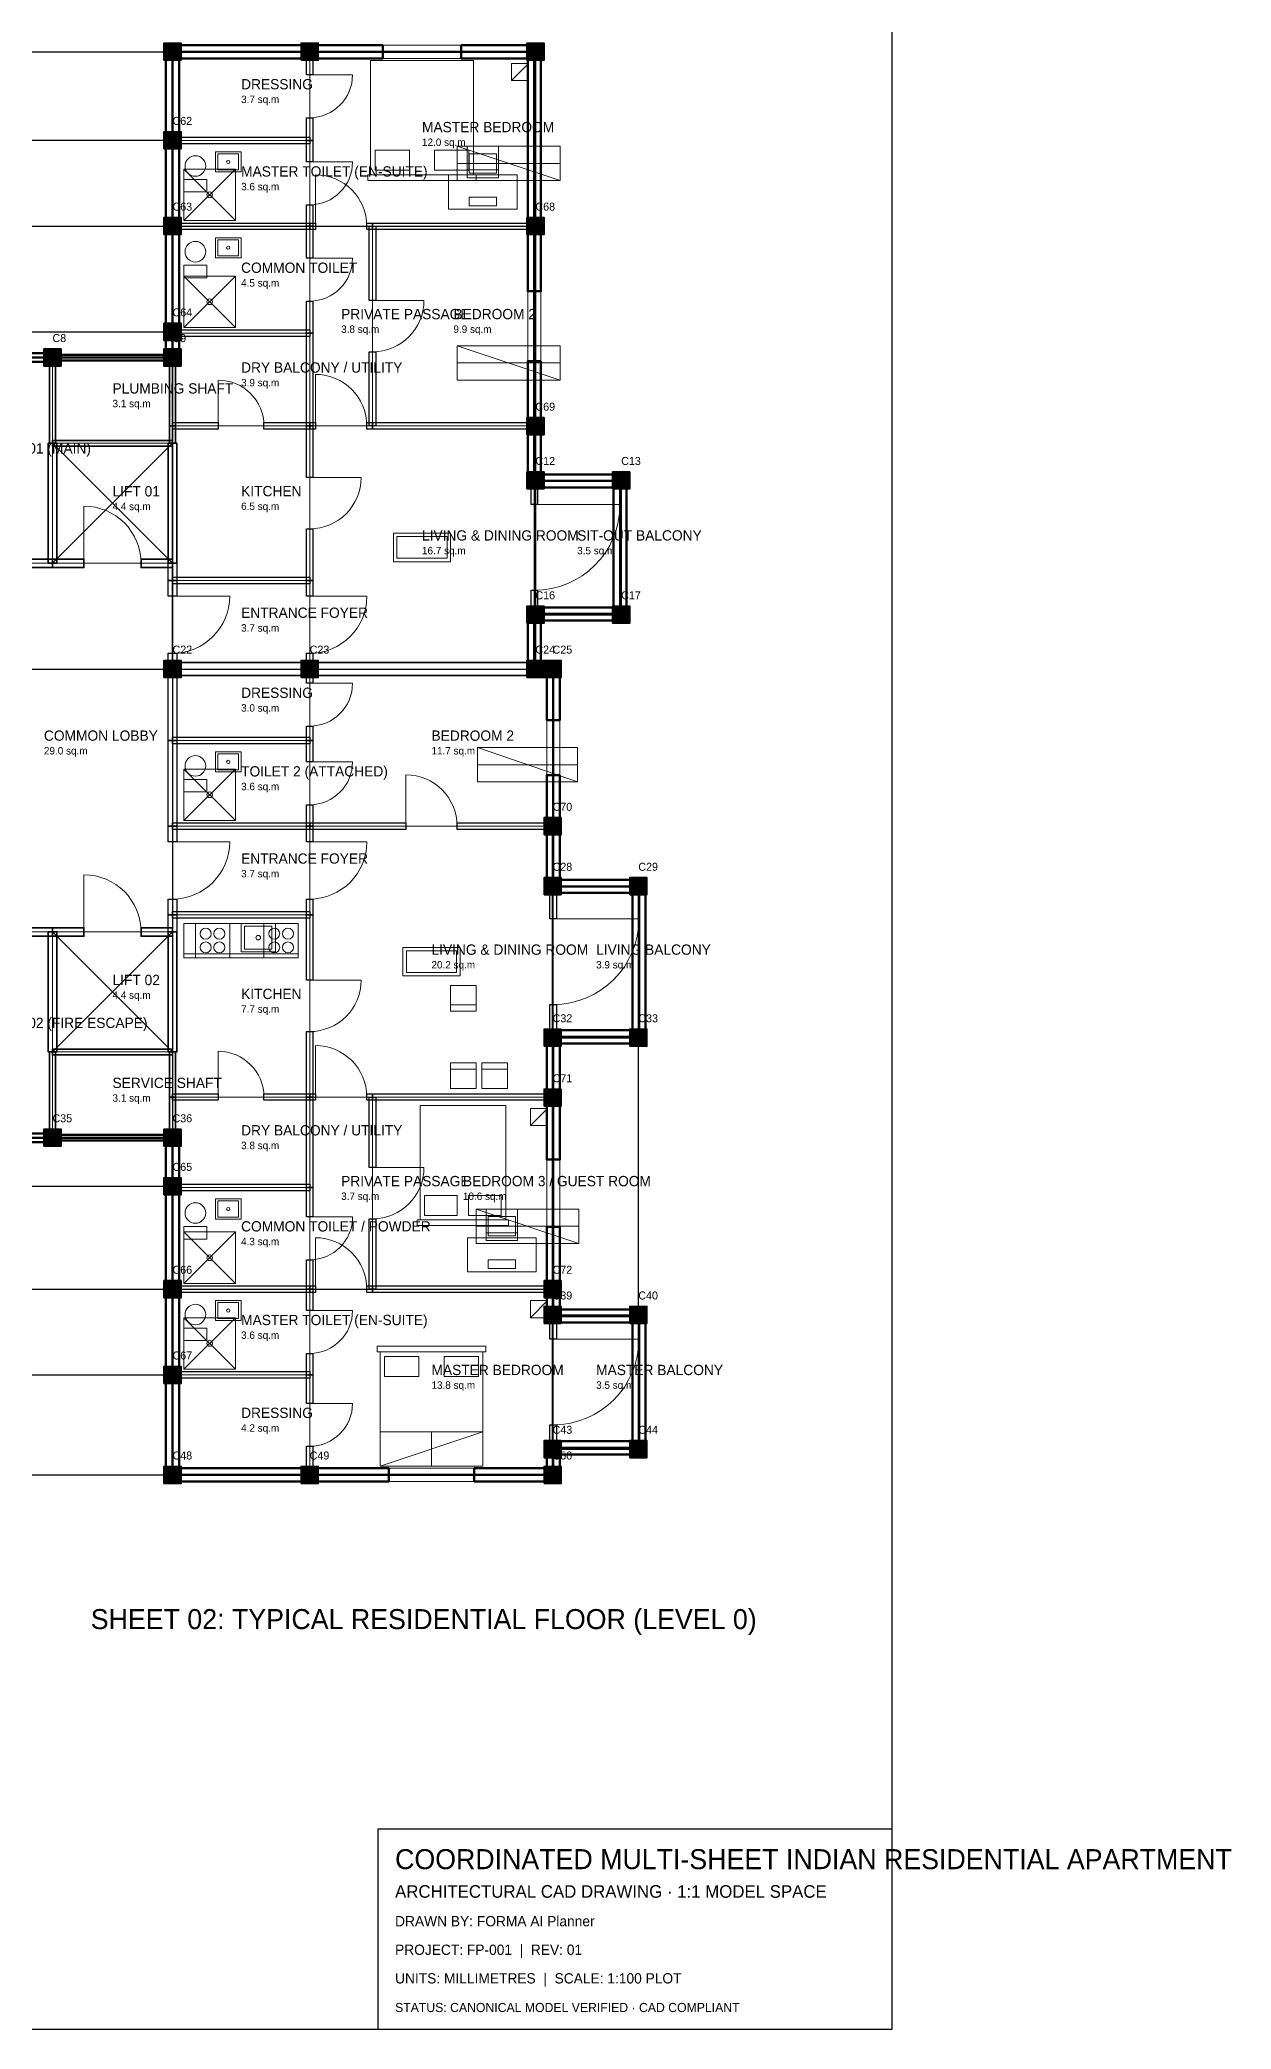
# Model space of a CAD drawing. Header units: millimetres. Extents: x -3000 to 93186, y -9700 to 53000.
# Drawn here: x 72340 to 93186, y -9700 to 25106 of the extents above; entities that cross this region are included whole.
import ezdxf

# ---------------------------------------------------------------- set-up
doc = ezdxf.new("R2010")
doc.units = ezdxf.units.MM
for name, color, linetype, lineweight in [('A-ANNO', 7, 'Continuous', 25), ('A-BALC', 2, 'Continuous', 25), ('A-DOOR', 4, 'Continuous', 18), ('A-FURN', 8, 'Continuous', 13), ('A-GLAZ', 140, 'Continuous', 13), ('A-HATCH', 8, 'Continuous', 9), ('A-LIFT', 30, 'Continuous', 35), ('A-ROOM-AREA', 9, 'Continuous', 15), ('A-ROOM-NAME', 7, 'Continuous', 20), ('A-TEXT', 7, 'Continuous', 18), ('A-WALL-EXT', 3, 'Continuous', 50), ('A-WALL-INT', 8, 'Continuous', 25), ('A-WALL-PARTY', 1, 'Continuous', 35), ('A-WINDOW', 5, 'Continuous', 18), ('S-BEAM', 6, 'Continuous', 25), ('S-COLUMN', 1, 'Continuous', 35)]:
    doc.layers.add(name, color=color, linetype=linetype, lineweight=lineweight)

msp = doc.modelspace()

# ---------------------------------------------------------------- hatches: boundary and pattern name
at = {"layer": 'A-HATCH'}
for points in [[(74512, 24747), (74812, 24747), (74812, 25047), (74512, 25047)], [(76912, 24747), (77212, 24747), (77212, 25047), (76912, 25047)], [(80862, 24747), (81162, 24747), (81162, 25047), (80862, 25047)], [(74512, 23197), (74812, 23197), (74812, 23497), (74512, 23497)], [(74512, 21697), (74812, 21697), (74812, 21997), (74512, 21997)], [(80862, 21697), (81162, 21697), (81162, 21997), (80862, 21997)], [(74512, 19847), (74812, 19847), (74812, 20147), (74512, 20147)], [(72412, 19397), (72712, 19397), (72712, 19697), (72412, 19697)], [(74512, 19397), (74812, 19397), (74812, 19697), (74512, 19697)], [(80862, 18197), (81162, 18197), (81162, 18497), (80862, 18497)], [(80862, 17247), (81162, 17247), (81162, 17547), (80862, 17547)], [(82362, 17247), (82662, 17247), (82662, 17547), (82362, 17547)], [(80862, 14897), (81162, 14897), (81162, 15197), (80862, 15197)], [(82362, 14897), (82662, 14897), (82662, 15197), (82362, 15197)], [(74512, 13947), (74812, 13947), (74812, 14247), (74512, 14247)], [(76912, 13947), (77212, 13947), (77212, 14247), (76912, 14247)], [(80862, 13947), (81162, 13947), (81162, 14247), (80862, 14247)], [(81162, 13947), (81462, 13947), (81462, 14247), (81162, 14247)], [(81162, 11197), (81462, 11197), (81462, 11497), (81162, 11497)], [(81162, 10147), (81462, 10147), (81462, 10447), (81162, 10447)], [(82662, 10147), (82962, 10147), (82962, 10447), (82662, 10447)], [(81162, 7497), (81462, 7497), (81462, 7797), (81162, 7797)], [(82662, 7497), (82962, 7497), (82962, 7797), (82662, 7797)], [(81162, 6447), (81462, 6447), (81462, 6747), (81162, 6747)], [(72412, 5747), (72712, 5747), (72712, 6047), (72412, 6047)], [(74512, 5747), (74812, 5747), (74812, 6047), (74512, 6047)], [(74512, 4897), (74812, 4897), (74812, 5197), (74512, 5197)], [(74512, 3097), (74812, 3097), (74812, 3397), (74512, 3397)], [(81162, 3097), (81462, 3097), (81462, 3397), (81162, 3397)], [(81162, 2647), (81462, 2647), (81462, 2947), (81162, 2947)], [(82662, 2647), (82962, 2647), (82962, 2947), (82662, 2947)], [(74512, 1597), (74812, 1597), (74812, 1897), (74512, 1897)], [(81162, 297), (81462, 297), (81462, 597), (81162, 597)], [(82662, 297), (82962, 297), (82962, 597), (82662, 597)], [(74512, -153), (74812, -153), (74812, 147), (74512, 147)], [(76912, -153), (77212, -153), (77212, 147), (76912, 147)], [(81162, -153), (81462, -153), (81462, 147), (81162, 147)]]:
    msp.add_hatch(color=256, dxfattribs=at).paths.add_polyline_path(points, flags=0)

# ---------------------------------------------------------------- linework, layer by layer
at = {"layer": 'A-ANNO'}
for points in [[(-3000, -9700), (87256, -9700), (87256, 53000), (-3000, 53000)], [(78256, -9700), (87256, -9700), (87256, -6200), (78256, -6200)]]:
    msp.add_lwpolyline(points, close=True, dxfattribs=at)
at = {"layer": 'A-BALC'}
for points in [[(81049.5, 17388), (81049.5, 16974), (80934.5, 16974), (80934.5, 17388)], [(81049.5, 15474), (81049.5, 15061), (80934.5, 15061), (80934.5, 15474)], [(81381.5, 10295), (81381.5, 9728), (81266.5, 9728), (81266.5, 10295)], [(81381.5, 8228), (81381.5, 7662), (81266.5, 7662), (81266.5, 8228)], [(81381.5, 2777), (81381.5, 2374), (81266.5, 2374), (81266.5, 2777)], [(81381.5, 874), (81381.5, 471), (81266.5, 471), (81266.5, 874)]]:
    msp.add_lwpolyline(points, close=True, dxfattribs=at)
at = {"layer": 'A-DOOR'}
for p, q in [((77062, 24493), (77812, 24493)), ((77062, 22968), (77812, 22968)), ((77162, 21843), (77162, 22743)), ((77062, 21283), (77812, 21283)), ((78162, 20547), (79062, 20547)), ((75462, 18352), (75462, 19152)), ((77162, 18352), (77162, 19252)), ((77062, 17448.5), (77961, 17448.5)), ((73112, 15947), (73112, 16947)), ((80992, 16974), (82492, 16974)), ((74662, 15372), (75662, 15372)), ((77062, 15372), (78062, 15372)), ((77062, 13847), (77812, 13847)), ((77062, 12472), (77812, 12472)), ((78743, 11347), (78743, 12247)), ((74662, 11072), (75662, 11072)), ((77062, 11072), (78062, 11072)), ((73112, 9497), (73112, 10497)), ((81324, 9728), (82824, 9728)), ((77062, 8653), (77962, 8653)), ((75462, 6609), (75462, 7409)), ((77162, 6609), (77162, 7509)), ((78162, 5378), (79062, 5378)), ((77062, 4511.5), (77813, 4511.5)), ((77162, 3248), (77162, 4148)), ((77062, 2873), (77812, 2873)), ((81324, 2374), (82824, 2374)), ((77062, 1249), (77812, 1249))]:
    msp.add_line(p, q, dxfattribs=at)
for centre, radius, start, end in [((77062, 24493), 750, 270, 360), ((77062, 22968), 750, 270, 360), ((77162, 21843), 900, 0, 90), ((77062, 21283), 750, 270, 360), ((78162, 20547), 900, 270, 360), ((75462, 18352), 800, 0, 90), ((77162, 18352), 900, 0, 90), ((77062, 17448.5), 899, 270, 360), ((73112, 15947), 1000, 0, 90), ((80992, 16974), 1500, 270, 360), ((74662, 15372), 1000, 270, 360), ((77062, 15372), 1000, 270, 360), ((77062, 13847), 750, 270, 360), ((77062, 12472), 750, 270, 360), ((78743, 11347), 900, 0, 90), ((74662, 11072), 1000, 270, 360), ((77062, 11072), 1000, 270, 360), ((73112, 9497), 1000, 0, 90), ((81324, 9728), 1500, 270, 360), ((77062, 8653), 900, 270, 360), ((75462, 6609), 800, 0, 90), ((77162, 6609), 900, 0, 90), ((78162, 5378), 900, 270, 360), ((77062, 4511.5), 751, 270, 360), ((77162, 3248), 900, 0, 90), ((77062, 2873), 750, 270, 360), ((81324, 2374), 1500, 270, 360), ((77062, 1249), 750, 270, 360)]:
    msp.add_arc(centre, radius, start, end, dxfattribs=at)
at = {"layer": 'A-FURN'}
for p, q in [((80592, 24394), (80892, 24694)), ((81442, 22643), (79642, 23243)), ((74862, 21943), (75762, 22843)), ((74862, 22843), (75762, 21943)), ((81442, 22943), (79642, 22943)), ((79817, 22830.5), (80367, 22830.5)), ((74862, 20073), (75762, 20973)), ((74862, 20973), (75762, 20073)), ((81442, 19152), (79642, 19752)), ((81442, 19452), (79642, 19452)), ((81749, 12122), (79999, 12722)), ((74862, 11447), (75762, 12347)), ((74862, 12347), (75762, 11447)), ((81749, 12422), (79999, 12422)), ((74862, 9117), (76862, 9117)), ((79524, 8221.5), (79974, 8221.5)), ((79974, 7096.5), (79524, 7096.5)), ((80524, 7096.5), (80074, 7096.5)), ((80924, 6109), (81224, 6409)), ((81774, 4048), (79974, 4648)), ((74862, 3348), (75762, 4248)), ((74862, 4248), (75762, 3348)), ((81774, 4348), (79974, 4348)), ((80149, 4235.5), (80699, 4235.5)), ((80924, 2748), (81224, 3048)), ((74862, 1848), (75762, 2748)), ((74862, 2748), (75762, 1848)), ((78293, 150), (80093, 750)), ((79193, 150), (79193, 750))]:
    msp.add_line(p, q, dxfattribs=at)
for points in [[(78127, 22744), (79927, 22744), (79927, 24744), (78127, 24744)], [(80592, 24394), (80892, 24394), (80892, 24694), (80592, 24694)], [(75412, 22793), (75862, 22793), (75862, 23143), (75412, 23143)], [(75457, 22828), (75817, 22828), (75817, 23108), (75457, 23108)], [(78207, 22824), (78807, 22824), (78807, 23174), (78207, 23174)], [(79247, 22824), (79847, 22824), (79847, 23174), (79247, 23174)], [(81442, 22643), (81442, 23243), (79642, 23243), (79642, 22643)], [(79817, 22693), (80367, 22693), (80367, 23243), (79817, 23243)], [(79852, 22773), (80332, 22773), (80332, 23113), (79852, 23113)], [(74862, 21943), (75762, 21943), (75762, 22843), (74862, 22843)], [(74862, 22443), (75262, 22443), (75262, 22663), (74862, 22663)], [(78077, 22644), (79977, 22644), (79977, 22744), (78077, 22744)], [(79492, 22143), (80692, 22143), (80692, 22743), (79492, 22743)], [(79852, 22203), (80332, 22203), (80332, 22353), (79852, 22353)], [(75412, 21293), (75862, 21293), (75862, 21643), (75412, 21643)], [(75457, 21328), (75817, 21328), (75817, 21608), (75457, 21608)], [(74862, 20943), (75262, 20943), (75262, 21163), (74862, 21163)], [(74862, 20073), (75762, 20073), (75762, 20973), (74862, 20973)], [(81442, 19152), (81442, 19752), (79642, 19752), (79642, 19152)], [(78527, 15974), (79527, 15974), (79527, 16474), (78527, 16474)], [(78587, 16034), (79467, 16034), (79467, 16414), (78587, 16414)], [(75412, 12297), (75862, 12297), (75862, 12647), (75412, 12647)], [(75457, 12332), (75817, 12332), (75817, 12612), (75457, 12612)], [(81749, 12122), (81749, 12722), (79999, 12722), (79999, 12122)], [(74862, 11447), (75762, 11447), (75762, 12347), (74862, 12347)], [(74862, 11947), (75262, 11947), (75262, 12167), (74862, 12167)], [(74862, 9047), (76862, 9047), (76862, 9647), (74862, 9647)], [(75062, 9047), (75662, 9047), (75662, 9647), (75062, 9647)], [(75862, 9147), (76462, 9147), (76462, 9647), (75862, 9647)], [(75922, 9197), (76402, 9197), (76402, 9597), (75922, 9597)], [(76262, 9047), (76862, 9047), (76862, 9647), (76262, 9647)], [(78693, 8728), (79693, 8728), (79693, 9228), (78693, 9228)], [(78753, 8788), (79633, 8788), (79633, 9168), (78753, 9168)], [(79524, 8109), (79974, 8109), (79974, 8559), (79524, 8559)], [(79974, 7209), (79524, 7209), (79524, 6759), (79974, 6759)], [(80524, 7209), (80074, 7209), (80074, 6759), (80524, 6759)], [(78993, 4459), (80493, 4459), (80493, 6459), (78993, 6459)], [(80924, 6109), (81224, 6109), (81224, 6409), (80924, 6409)], [(79073, 4539), (79643, 4539), (79643, 4889), (79073, 4889)], [(79843, 4539), (80413, 4539), (80413, 4889), (79843, 4889)], [(75412, 4475), (75862, 4475), (75862, 4825), (75412, 4825)], [(75457, 4510), (75817, 4510), (75817, 4790), (75457, 4790)], [(81774, 4048), (81774, 4648), (79974, 4648), (79974, 4048)], [(80149, 4098), (80699, 4098), (80699, 4648), (80149, 4648)], [(74862, 4125), (75262, 4125), (75262, 4345), (74862, 4345)], [(74862, 3348), (75762, 3348), (75762, 4248), (74862, 4248)], [(78943, 4359), (80543, 4359), (80543, 4459), (78943, 4459)], [(80184, 4178), (80664, 4178), (80664, 4518), (80184, 4518)], [(79824, 3548), (81024, 3548), (81024, 4148), (79824, 4148)], [(80184, 3608), (80664, 3608), (80664, 3758), (80184, 3758)], [(75412, 2698), (75862, 2698), (75862, 3048), (75412, 3048)], [(75457, 2733), (75817, 2733), (75817, 3013), (75457, 3013)], [(80924, 2748), (81224, 2748), (81224, 3048), (80924, 3048)], [(74862, 1848), (75762, 1848), (75762, 2748), (74862, 2748)], [(74862, 2348), (75262, 2348), (75262, 2568), (74862, 2568)], [(80143, 2250), (78243, 2250), (78243, 2150), (80143, 2150)], [(80093, 2150), (78293, 2150), (78293, 150), (80093, 150)], [(78973, 2070), (78373, 2070), (78373, 1720), (78973, 1720)], [(80013, 2070), (79413, 2070), (79413, 1720), (80013, 1720)], [(78293, 150), (80093, 150), (80093, 750), (78293, 750)]]:
    msp.add_lwpolyline(points, close=True, dxfattribs=at)
for centre, radius in [((75062, 22898), 180), ((75637, 22968), 28), ((75312, 22393), 50), ((75062, 21398), 180), ((75637, 21468), 28), ((75312, 20523), 50), ((75062, 12402), 180), ((75637, 12472), 28), ((75312, 11897), 50), ((75242, 9467), 96), ((75482, 9467), 96), ((76162, 9397), 40), ((76442, 9467), 96), ((76682, 9467), 96), ((75242, 9227), 96), ((75482, 9227), 96), ((76442, 9227), 96), ((76682, 9227), 96), ((75062, 4580), 180), ((75637, 4650), 28), ((75312, 3798), 50), ((75062, 2803), 180), ((75637, 2873), 28), ((75312, 2298), 50)]:
    msp.add_circle(centre, radius, dxfattribs=at)
at = {"layer": 'A-GLAZ'}
for p, q in [((78339, 24894), (79715, 24894)), ((80992, 20708), (80992, 19486)), ((81324, 13203), (81324, 12241)), ((81324, 5516), (81324, 4340)), ((78447, 0), (79939, 0))]:
    msp.add_line(p, q, dxfattribs=at)
at = {"layer": 'A-LIFT'}
for p, q in [((72562, 15947), (74662, 18047)), ((72562, 18047), (74662, 15947)), ((72562, 7397), (74662, 9497)), ((72562, 9497), (74662, 7397))]:
    msp.add_line(p, q, dxfattribs=at)
for points in [[(72612, 19547), (72612, 18047), (72512, 18047), (72512, 19547)], [(74712, 19547), (74712, 18352), (74612, 18352), (74612, 19547)], [(74712, 18352), (74712, 18047), (74612, 18047), (74612, 18352)], [(72637, 18047), (72637, 15947), (72487, 15947), (72487, 18047)], [(72562, 18097), (74662, 18097), (74662, 17997), (72562, 17997)], [(74737, 18047), (74737, 15947), (74587, 15947), (74587, 18047)], [(71962, 16022), (72562, 16022), (72562, 15872), (71962, 15872)], [(72562, 16022), (73112, 16022), (73112, 15872), (72562, 15872)], [(74112, 16022), (74662, 16022), (74662, 15872), (74112, 15872)], [(71962, 9572), (72562, 9572), (72562, 9422), (71962, 9422)], [(72637, 9497), (72637, 7397), (72487, 7397), (72487, 9497)], [(72562, 9572), (73112, 9572), (73112, 9422), (72562, 9422)], [(74112, 9572), (74662, 9572), (74662, 9422), (74112, 9422)], [(74737, 9497), (74737, 7397), (74587, 7397), (74587, 9497)], [(72612, 7397), (72612, 5897), (72512, 5897), (72512, 7397)], [(72562, 7447), (74662, 7447), (74662, 7347), (72562, 7347)], [(74712, 7397), (74712, 6609), (74612, 6609), (74612, 7397)], [(74712, 6609), (74712, 5897), (74612, 5897), (74612, 6609)]]:
    msp.add_lwpolyline(points, close=True, dxfattribs=at)
at = {"layer": 'A-ROOM-NAME'}
for points in [[(74662, 24894), (77062, 24894), (77062, 23343), (74662, 23343)], [(77062, 24894), (80992, 24894), (80992, 21843), (77062, 21843)], [(74662, 23343), (77062, 23343), (77062, 21843), (74662, 21843)], [(74662, 21843), (77062, 21843), (77062, 19973), (74662, 19973)], [(77062, 21843), (78162, 21843), (78162, 18352), (77062, 18352)], [(78162, 21843), (80992, 21843), (80992, 18352), (78162, 18352)], [(74662, 19973), (77062, 19973), (77062, 18352), (74662, 18352)], [(70162, 19547), (72562, 19547), (72562, 15947), (70162, 15947)], [(72562, 19547), (74662, 19547), (74662, 18047), (72562, 18047)], [(74662, 18352), (77062, 18352), (77062, 15647), (74662, 15647)], [(77062, 18352), (80992, 18352), (80992, 14097), (77062, 14097)], [(72562, 18047), (74662, 18047), (74662, 15947), (72562, 15947)], [(80992, 17388), (82492, 17388), (82492, 15061), (80992, 15061)], [(70162, 15947), (74662, 15947), (74662, 9497), (70162, 9497)], [(74662, 15647), (77062, 15647), (77062, 14097), (74662, 14097)], [(74662, 14097), (77062, 14097), (77062, 12847), (74662, 12847)], [(77062, 14097), (81324, 14097), (81324, 11347), (77062, 11347)], [(74662, 12847), (77062, 12847), (77062, 11347), (74662, 11347)], [(74662, 11347), (77062, 11347), (77062, 9797), (74662, 9797)], [(77062, 11347), (81324, 11347), (81324, 6609), (77062, 6609)], [(81324, 10295), (82824, 10295), (82824, 7662), (81324, 7662)], [(74662, 9797), (77062, 9797), (77062, 6609), (74662, 6609)], [(70162, 9497), (72562, 9497), (72562, 5897), (70162, 5897)], [(72562, 9497), (74662, 9497), (74662, 7397), (72562, 7397)], [(72562, 7397), (74662, 7397), (74662, 5897), (72562, 5897)], [(74662, 6609), (77062, 6609), (77062, 5025), (74662, 5025)], [(77062, 6609), (78162, 6609), (78162, 3248), (77062, 3248)], [(78162, 6609), (81324, 6609), (81324, 3248), (78162, 3248)], [(74662, 5025), (77062, 5025), (77062, 3248), (74662, 3248)], [(74662, 3248), (77062, 3248), (77062, 1748), (74662, 1748)], [(77062, 3248), (81324, 3248), (81324, 0), (77062, 0)], [(81324, 2777), (82824, 2777), (82824, 471), (81324, 471)], [(74662, 1748), (77062, 1748), (77062, 0), (74662, 0)]]:
    msp.add_lwpolyline(points, close=True, dxfattribs=at)
at = {"layer": 'A-WALL-EXT'}
msp.add_lwpolyline([(70162, 19547), (72562, 19547), (74662, 19547), (74662, 19973), (74662, 21843), (74662, 23343), (74662, 24894), (77062, 24894), (80992, 24894), (80992, 21843), (80992, 18352), (80992, 17388), (82492, 17388), (82492, 15061), (80992, 15061), (80992, 14097), (81324, 14097), (81324, 11347), (81324, 10295), (82824, 10295), (82824, 7662), (81324, 7662), (81324, 6609), (81324, 3248), (81324, 2777), (82824, 2777), (82824, 471), (81324, 471), (81324, 0), (77062, 0), (74662, 0), (74662, 1748), (74662, 3248), (74662, 5025), (74662, 5897), (72562, 5897), (70162, 5897)], dxfattribs=at)
for points in [[(74777, 24894), (74777, 23343), (74547, 23343), (74547, 24894)], [(74662, 25009), (77062, 25009), (77062, 24779), (74662, 24779)], [(77062, 25009), (78339, 25009), (78339, 24779), (77062, 24779)], [(79715, 25009), (80992, 25009), (80992, 24779), (79715, 24779)], [(81107, 24894), (81107, 21843), (80877, 21843), (80877, 24894)], [(74777, 23343), (74777, 21843), (74547, 21843), (74547, 23343)], [(74777, 21843), (74777, 19973), (74547, 19973), (74547, 21843)], [(81107, 21843), (81107, 20708), (80877, 20708), (80877, 21843)], [(74777, 19973), (74777, 19547), (74547, 19547), (74547, 19973)], [(70162, 19622), (72562, 19622), (72562, 19472), (70162, 19472)], [(72562, 19597), (74662, 19597), (74662, 19497), (72562, 19497)], [(81107, 19486), (81107, 18352), (80877, 18352), (80877, 19486)], [(81107, 18352), (81107, 17388), (80877, 17388), (80877, 18352)], [(80992, 17503), (82492, 17503), (82492, 17273), (80992, 17273)], [(82607, 17388), (82607, 15061), (82377, 15061), (82377, 17388)], [(81107, 15061), (81107, 14097), (80877, 14097), (80877, 15061)], [(80992, 15176), (82492, 15176), (82492, 14946), (80992, 14946)], [(80992, 14212), (81324, 14212), (81324, 13982), (80992, 13982)], [(81439, 14097), (81439, 13203), (81209, 13203), (81209, 14097)], [(81439, 12241), (81439, 11347), (81209, 11347), (81209, 12241)], [(81439, 11347), (81439, 10295), (81209, 10295), (81209, 11347)], [(81324, 10410), (82824, 10410), (82824, 10180), (81324, 10180)], [(82939, 10295), (82939, 7662), (82709, 7662), (82709, 10295)], [(81439, 7662), (81439, 6609), (81209, 6609), (81209, 7662)], [(81324, 7777), (82824, 7777), (82824, 7547), (81324, 7547)], [(81439, 6609), (81439, 5516), (81209, 5516), (81209, 6609)], [(70162, 5972), (72562, 5972), (72562, 5822), (70162, 5822)], [(72562, 5947), (74662, 5947), (74662, 5847), (72562, 5847)], [(74777, 5897), (74777, 5025), (74547, 5025), (74547, 5897)], [(74777, 5025), (74777, 3248), (74547, 3248), (74547, 5025)], [(81439, 4340), (81439, 3248), (81209, 3248), (81209, 4340)], [(74777, 3248), (74777, 1748), (74547, 1748), (74547, 3248)], [(81439, 3248), (81439, 2777), (81209, 2777), (81209, 3248)], [(81324, 2892), (82824, 2892), (82824, 2662), (81324, 2662)], [(82939, 2777), (82939, 471), (82709, 471), (82709, 2777)], [(74777, 1748), (74777, 0), (74547, 0), (74547, 1748)], [(81439, 471), (81439, 0), (81209, 0), (81209, 471)], [(81324, 586), (82824, 586), (82824, 356), (81324, 356)], [(74662, 115), (77062, 115), (77062, -115), (74662, -115)], [(77062, 115), (78447, 115), (78447, -115), (77062, -115)], [(79939, 115), (81324, 115), (81324, -115), (79939, -115)]]:
    msp.add_lwpolyline(points, close=True, dxfattribs=at)
at = {"layer": 'A-WALL-INT'}
for points in [[(77119.5, 24894), (77119.5, 24493), (77004.5, 24493), (77004.5, 24894)], [(77119.5, 23743), (77119.5, 23343), (77004.5, 23343), (77004.5, 23743)], [(74662, 23400.5), (77062, 23400.5), (77062, 23285.5), (74662, 23285.5)], [(77119.5, 23343), (77119.5, 22968), (77004.5, 22968), (77004.5, 23343)], [(77119.5, 22218), (77119.5, 21843), (77004.5, 21843), (77004.5, 22218)], [(74662, 21900.5), (77062, 21900.5), (77062, 21785.5), (74662, 21785.5)], [(77119.5, 21843), (77119.5, 21283), (77004.5, 21283), (77004.5, 21843)], [(77062, 21900.5), (77162, 21900.5), (77162, 21785.5), (77062, 21785.5)], [(78062, 21900.5), (78162, 21900.5), (78162, 21785.5), (78062, 21785.5)], [(78219.5, 21843), (78219.5, 20547), (78104.5, 20547), (78104.5, 21843)], [(78162, 21900.5), (80992, 21900.5), (80992, 21785.5), (78162, 21785.5)], [(77119.5, 20533), (77119.5, 19973), (77004.5, 19973), (77004.5, 20533)], [(74662, 20030.5), (77062, 20030.5), (77062, 19915.5), (74662, 19915.5)], [(77119.5, 19973), (77119.5, 18352), (77004.5, 18352), (77004.5, 19973)], [(78219.5, 19647), (78219.5, 18352), (78104.5, 18352), (78104.5, 19647)], [(74662, 18409.5), (75462, 18409.5), (75462, 18294.5), (74662, 18294.5)], [(76262, 18409.5), (77062, 18409.5), (77062, 18294.5), (76262, 18294.5)], [(77119.5, 18352), (77119.5, 17448.5), (77004.5, 17448.5), (77004.5, 18352)], [(77062, 18409.5), (77162, 18409.5), (77162, 18294.5), (77062, 18294.5)], [(78062, 18409.5), (78162, 18409.5), (78162, 18294.5), (78062, 18294.5)], [(78162, 18409.5), (80992, 18409.5), (80992, 18294.5), (78162, 18294.5)], [(77119.5, 16549.5), (77119.5, 15647), (77004.5, 15647), (77004.5, 16549.5)], [(74737, 15947), (74737, 15647), (74587, 15647), (74587, 15947)], [(74662, 15704.5), (77062, 15704.5), (77062, 15589.5), (74662, 15589.5)], [(74737, 15647), (74737, 15372), (74587, 15372), (74587, 15647)], [(77119.5, 15647), (77119.5, 15372), (77004.5, 15372), (77004.5, 15647)], [(74737, 14372), (74737, 14097), (74587, 14097), (74587, 14372)], [(77119.5, 14372), (77119.5, 14097), (77004.5, 14097), (77004.5, 14372)], [(74737, 14097), (74737, 12847), (74587, 12847), (74587, 14097)], [(77119.5, 14097), (77119.5, 13847), (77004.5, 13847), (77004.5, 14097)], [(74662, 12904.5), (77062, 12904.5), (77062, 12789.5), (74662, 12789.5)], [(77119.5, 13097), (77119.5, 12847), (77004.5, 12847), (77004.5, 13097)], [(74737, 12847), (74737, 11347), (74587, 11347), (74587, 12847)], [(77119.5, 12847), (77119.5, 12472), (77004.5, 12472), (77004.5, 12847)], [(77119.5, 11722), (77119.5, 11347), (77004.5, 11347), (77004.5, 11722)], [(74737, 11347), (74737, 11072), (74587, 11072), (74587, 11347)], [(74662, 11404.5), (77062, 11404.5), (77062, 11289.5), (74662, 11289.5)], [(77119.5, 11347), (77119.5, 11072), (77004.5, 11072), (77004.5, 11347)], [(77062, 11404.5), (78743, 11404.5), (78743, 11289.5), (77062, 11289.5)], [(79643, 11404.5), (81324, 11404.5), (81324, 11289.5), (79643, 11289.5)], [(74737, 10072), (74737, 9797), (74587, 9797), (74587, 10072)], [(74737, 9797), (74737, 9497), (74587, 9497), (74587, 9797)], [(74662, 9854.5), (77062, 9854.5), (77062, 9739.5), (74662, 9739.5)], [(77119.5, 10072), (77119.5, 9797), (77004.5, 9797), (77004.5, 10072)], [(77119.5, 9797), (77119.5, 8653), (77004.5, 8653), (77004.5, 9797)], [(77119.5, 7753), (77119.5, 6609), (77004.5, 6609), (77004.5, 7753)], [(74662, 6666.5), (75462, 6666.5), (75462, 6551.5), (74662, 6551.5)], [(76262, 6666.5), (77062, 6666.5), (77062, 6551.5), (76262, 6551.5)], [(77062, 6666.5), (77162, 6666.5), (77162, 6551.5), (77062, 6551.5)], [(78062, 6666.5), (78162, 6666.5), (78162, 6551.5), (78062, 6551.5)], [(78162, 6666.5), (81324, 6666.5), (81324, 6551.5), (78162, 6551.5)], [(77119.5, 6609), (77119.5, 5025), (77004.5, 5025), (77004.5, 6609)], [(78219.5, 6609), (78219.5, 5378), (78104.5, 5378), (78104.5, 6609)], [(74662, 5082.5), (77062, 5082.5), (77062, 4967.5), (74662, 4967.5)], [(77119.5, 5025), (77119.5, 4511.5), (77004.5, 4511.5), (77004.5, 5025)], [(78219.5, 4478), (78219.5, 3248), (78104.5, 3248), (78104.5, 4478)], [(77119.5, 3760.5), (77119.5, 3248), (77004.5, 3248), (77004.5, 3760.5)], [(74662, 3305.5), (77062, 3305.5), (77062, 3190.5), (74662, 3190.5)], [(77119.5, 3248), (77119.5, 2873), (77004.5, 2873), (77004.5, 3248)], [(77062, 3305.5), (77162, 3305.5), (77162, 3190.5), (77062, 3190.5)], [(78062, 3305.5), (78162, 3305.5), (78162, 3190.5), (78062, 3190.5)], [(78162, 3305.5), (81324, 3305.5), (81324, 3190.5), (78162, 3190.5)], [(77119.5, 2123), (77119.5, 1748), (77004.5, 1748), (77004.5, 2123)], [(74662, 1805.5), (77062, 1805.5), (77062, 1690.5), (74662, 1690.5)], [(77119.5, 1748), (77119.5, 1249), (77004.5, 1249), (77004.5, 1748)], [(77119.5, 499), (77119.5, 0), (77004.5, 0), (77004.5, 499)]]:
    msp.add_lwpolyline(points, close=True, dxfattribs=at)
at = {"layer": 'A-WALL-PARTY'}
for points in [[(74662, 14212), (77062, 14212), (77062, 13982), (74662, 13982)], [(77062, 14212), (80992, 14212), (80992, 13982), (77062, 13982)]]:
    msp.add_lwpolyline(points, close=True, dxfattribs=at)
at = {"layer": 'A-WINDOW'}
for p, q in [((78339, 25009), (79715, 25009)), ((78339, 25009), (78339, 24779)), ((78339, 24779), (79715, 24779)), ((79715, 25009), (79715, 24779)), ((80877, 20708), (80877, 19486)), ((81107, 20708), (80877, 20708)), ((81107, 20708), (81107, 19486)), ((81107, 19486), (80877, 19486)), ((81209, 13203), (81209, 12241)), ((81439, 13203), (81209, 13203)), ((81439, 13203), (81439, 12241)), ((81439, 12241), (81209, 12241)), ((81209, 5516), (81209, 4340)), ((81439, 5516), (81209, 5516)), ((81439, 5516), (81439, 4340)), ((81439, 4340), (81209, 4340)), ((78447, 115), (79939, 115)), ((78447, 115), (78447, -115)), ((79939, 115), (79939, -115)), ((78447, -115), (79939, -115))]:
    msp.add_line(p, q, dxfattribs=at)
at = {"layer": 'S-BEAM'}
for p, q in [((67762, 24897), (74662, 24897)), ((70162, 24897), (74662, 24897)), ((70162, 24897), (77062, 24897)), ((74662, 24897), (77062, 24897)), ((74662, 24897), (81012, 24897)), ((74662, 24897), (74662, 19547)), ((74662, 24897), (74662, 23347)), ((74662, 24897), (74662, 21847)), ((74662, 24897), (74662, 19997)), ((77062, 24897), (81012, 24897)), ((81012, 24897), (81012, 17397)), ((81012, 24897), (81012, 21847)), ((81012, 24897), (81012, 18347)), ((70162, 23347), (74662, 23347)), ((74662, 19547), (74662, 23347)), ((74662, 23347), (74662, 21847)), ((74662, 23347), (74662, 19997)), ((70162, 21847), (74662, 21847)), ((74662, 19547), (74662, 21847)), ((74662, 14097), (74662, 21847)), ((74662, 21847), (74662, 19997)), ((74662, 21847), (81012, 21847)), ((81012, 17397), (81012, 21847)), ((81012, 15047), (81012, 21847)), ((81012, 14097), (81012, 21847)), ((81012, 21847), (81012, 18347)), ((70162, 19997), (74662, 19997)), ((74662, 19547), (74662, 19997)), ((74662, 14097), (74662, 19997)), ((70162, 19547), (72562, 19547)), ((70162, 19547), (74662, 19547)), ((72562, 19547), (74662, 19547)), ((74662, 19547), (74662, 14097)), ((81012, 17397), (81012, 18347)), ((81012, 15047), (81012, 18347)), ((81012, 14097), (81012, 18347)), ((81012, 17397), (82512, 17397)), ((81012, 17397), (81012, 15047)), ((81012, 17397), (81012, 14097)), ((82512, 17397), (82512, 15047)), ((81012, 15047), (82512, 15047)), ((81012, 15047), (81012, 14097)), ((67762, 14097), (74662, 14097)), ((70162, 14097), (74662, 14097)), ((70162, 14097), (77062, 14097)), ((74662, 14097), (77062, 14097)), ((74662, 14097), (81012, 14097)), ((74662, 14097), (81312, 14097)), ((74662, 14097), (74662, 5897)), ((77062, 14097), (81012, 14097)), ((77062, 14097), (81312, 14097)), ((81012, 14097), (81312, 14097)), ((81312, 14097), (81312, 10297)), ((81312, 14097), (81312, 7647)), ((81312, 14097), (81312, 11347)), ((81312, 14097), (81312, 6597)), ((81312, 10297), (81312, 11347)), ((81312, 7647), (81312, 11347)), ((81312, 2797), (81312, 11347)), ((81312, 11347), (81312, 6597)), ((81312, 11347), (81312, 3247)), ((81312, 10297), (82812, 10297)), ((81312, 10297), (81312, 7647)), ((81312, 10297), (81312, 2797)), ((81312, 10297), (81312, 6597)), ((81312, 10297), (81312, 3247)), ((82812, 10297), (82812, 7647)), ((82812, 10297), (82812, 2797)), ((81312, 7647), (82812, 7647)), ((81312, 7647), (81312, 2797)), ((81312, 7647), (81312, 447)), ((81312, 7647), (81312, -3)), ((81312, 7647), (81312, 6597)), ((81312, 7647), (81312, 3247)), ((82812, 7647), (82812, 2797)), ((82812, 7647), (82812, 447)), ((81312, 2797), (81312, 6597)), ((81312, 447), (81312, 6597)), ((81312, -3), (81312, 6597)), ((81312, 6597), (81312, 3247)), ((70162, 5897), (72562, 5897)), ((70162, 5897), (74662, 5897)), ((72562, 5897), (74662, 5897)), ((74662, 5897), (74662, -3)), ((74662, 5897), (74662, 5047)), ((74662, 5897), (74662, 3247)), ((74662, 5897), (74662, 1747)), ((70162, 5047), (74662, 5047)), ((74662, -3), (74662, 5047)), ((74662, 5047), (74662, 3247)), ((74662, 5047), (74662, 1747)), ((70162, 3247), (74662, 3247)), ((74662, -3), (74662, 3247)), ((74662, 3247), (74662, 1747)), ((74662, 3247), (81312, 3247)), ((81312, 2797), (81312, 3247)), ((81312, 447), (81312, 3247)), ((81312, -3), (81312, 3247)), ((81312, 2797), (82812, 2797)), ((81312, 2797), (81312, 447)), ((81312, 2797), (81312, -3)), ((82812, 2797), (82812, 447)), ((70162, 1747), (74662, 1747)), ((74662, -3), (74662, 1747)), ((81312, 447), (82812, 447)), ((81312, 447), (81312, -3)), ((67762, -3), (74662, -3)), ((70162, -3), (74662, -3)), ((70162, -3), (77062, -3)), ((74662, -3), (77062, -3)), ((74662, -3), (81312, -3)), ((77062, -3), (81312, -3))]:
    msp.add_line(p, q, dxfattribs=at)
at = {"layer": 'S-COLUMN'}
for points in [[(74512, 24747), (74812, 24747), (74812, 25047), (74512, 25047)], [(76912, 24747), (77212, 24747), (77212, 25047), (76912, 25047)], [(80862, 24747), (81162, 24747), (81162, 25047), (80862, 25047)], [(74512, 23197), (74812, 23197), (74812, 23497), (74512, 23497)], [(74512, 21697), (74812, 21697), (74812, 21997), (74512, 21997)], [(80862, 21697), (81162, 21697), (81162, 21997), (80862, 21997)], [(74512, 19847), (74812, 19847), (74812, 20147), (74512, 20147)], [(72412, 19397), (72712, 19397), (72712, 19697), (72412, 19697)], [(74512, 19397), (74812, 19397), (74812, 19697), (74512, 19697)], [(80862, 18197), (81162, 18197), (81162, 18497), (80862, 18497)], [(80862, 17247), (81162, 17247), (81162, 17547), (80862, 17547)], [(82362, 17247), (82662, 17247), (82662, 17547), (82362, 17547)], [(80862, 14897), (81162, 14897), (81162, 15197), (80862, 15197)], [(82362, 14897), (82662, 14897), (82662, 15197), (82362, 15197)], [(74512, 13947), (74812, 13947), (74812, 14247), (74512, 14247)], [(76912, 13947), (77212, 13947), (77212, 14247), (76912, 14247)], [(80862, 13947), (81162, 13947), (81162, 14247), (80862, 14247)], [(81162, 13947), (81462, 13947), (81462, 14247), (81162, 14247)], [(81162, 11197), (81462, 11197), (81462, 11497), (81162, 11497)], [(81162, 10147), (81462, 10147), (81462, 10447), (81162, 10447)], [(82662, 10147), (82962, 10147), (82962, 10447), (82662, 10447)], [(81162, 7497), (81462, 7497), (81462, 7797), (81162, 7797)], [(82662, 7497), (82962, 7497), (82962, 7797), (82662, 7797)], [(81162, 6447), (81462, 6447), (81462, 6747), (81162, 6747)], [(72412, 5747), (72712, 5747), (72712, 6047), (72412, 6047)], [(74512, 5747), (74812, 5747), (74812, 6047), (74512, 6047)], [(74512, 4897), (74812, 4897), (74812, 5197), (74512, 5197)], [(74512, 3097), (74812, 3097), (74812, 3397), (74512, 3397)], [(81162, 3097), (81462, 3097), (81462, 3397), (81162, 3397)], [(81162, 2647), (81462, 2647), (81462, 2947), (81162, 2947)], [(82662, 2647), (82962, 2647), (82962, 2947), (82662, 2947)], [(74512, 1597), (74812, 1597), (74812, 1897), (74512, 1897)], [(81162, 297), (81462, 297), (81462, 597), (81162, 597)], [(82662, 297), (82962, 297), (82962, 597), (82662, 597)], [(74512, -153), (74812, -153), (74812, 147), (74512, 147)], [(76912, -153), (77212, -153), (77212, 147), (76912, 147)], [(81162, -153), (81462, -153), (81462, 147), (81162, 147)]]:
    msp.add_lwpolyline(points, close=True, dxfattribs=at)

# ---------------------------------------------------------------- texts
at = {"layer": 'A-ROOM-AREA'}
for s, p in [('3.7 sq.m', (75862, 23998.5)), ('12.0 sq.m', (79027, 23248.5)), ('3.6 sq.m', (75862, 22473)), ('4.5 sq.m', (75862, 20788)), ('3.8 sq.m', (77612, 19977.5)), ('9.9 sq.m', (79577, 19977.5)), ('3.9 sq.m', (75862, 19042.5)), ('3.1 sq.m', (73612, 18677)), ('4.4 sq.m', (73612, 16877)), ('6.5 sq.m', (75862, 16879.5)), ('16.7 sq.m', (79027, 16104.5)), ('3.5 sq.m', (81742, 16104.5)), ('3.7 sq.m', (75862, 14752)), ('3.0 sq.m', (75862, 13352)), ('29.0 sq.m', (72412, 12602)), ('11.7 sq.m', (79193, 12602)), ('3.6 sq.m', (75862, 11977)), ('3.7 sq.m', (75862, 10452)), ('20.2 sq.m', (79193, 8858)), ('3.9 sq.m', (82074, 8858.5)), ('4.4 sq.m', (73612, 8327)), ('7.7 sq.m', (75862, 8083)), ('3.1 sq.m', (73612, 6527)), ('3.8 sq.m', (75862, 5697)), ('3.7 sq.m', (77612, 4808.5)), ('10.6 sq.m', (79743, 4808.5)), ('4.3 sq.m', (75862, 4016.5)), ('3.6 sq.m', (75862, 2378)), ('13.8 sq.m', (79193, 1504)), ('3.5 sq.m', (82074, 1504)), ('4.2 sq.m', (75862, 754))]:
    msp.add_text(s, height=130, dxfattribs=at).set_placement(p)
at = {"layer": 'A-ROOM-NAME'}
for s, p in [('DRESSING', (75862, 24238.5)), ('MASTER BEDROOM', (79027, 23488.5)), ('MASTER TOILET (EN-SUITE)', (75862, 22713)), ('COMMON TOILET', (75862, 21028)), ('PRIVATE PASSAGE', (77612, 20217.5)), ('BEDROOM 2', (79577, 20217.5)), ('DRY BALCONY / UTILITY', (75862, 19282.5)), ('PLUMBING SHAFT', (73612, 18917)), ('STAIR 01 (MAIN)', (71362, 17867)), ('LIFT 01', (73612, 17117)), ('KITCHEN', (75862, 17119.5)), ('LIVING & DINING ROOM', (79027, 16344.5)), ('SIT-OUT BALCONY', (81742, 16344.5)), ('ENTRANCE FOYER', (75862, 14992)), ('DRESSING', (75862, 13592)), ('COMMON LOBBY', (72412, 12842)), ('BEDROOM 2', (79193, 12842)), ('TOILET 2 (ATTACHED)', (75862, 12217)), ('ENTRANCE FOYER', (75862, 10692)), ('LIVING & DINING ROOM', (79193, 9098)), ('LIVING BALCONY', (82074, 9098.5)), ('LIFT 02', (73612, 8567)), ('KITCHEN', (75862, 8323)), ('STAIR 02 (FIRE ESCAPE)', (71362, 7817)), ('SERVICE SHAFT', (73612, 6767)), ('DRY BALCONY / UTILITY', (75862, 5937)), ('PRIVATE PASSAGE', (77612, 5048.5)), ('BEDROOM 3 / GUEST ROOM', (79743, 5048.5)), ('COMMON TOILET / POWDER', (75862, 4256.5)), ('MASTER TOILET (EN-SUITE)', (75862, 2618)), ('MASTER BEDROOM', (79193, 1744)), ('MASTER BALCONY', (82074, 1744)), ('DRESSING', (75862, 994))]:
    msp.add_text(s, height=180, dxfattribs=at).set_placement(p)
at = {"layer": 'A-TEXT'}
for s, height, p in [('C62', 140, (74662, 23617)), ('C63', 140, (74662, 22117)), ('C68', 140, (81012, 22117)), ('C64', 140, (74662, 20267)), ('C8', 140, (72562, 19817)), ('C9', 140, (74662, 19817)), ('C69', 140, (81012, 18617)), ('C12', 140, (81012, 17667)), ('C13', 140, (82512, 17667)), ('C16', 140, (81012, 15317)), ('C17', 140, (82512, 15317)), ('C22', 140, (74662, 14367)), ('C23', 140, (77062, 14367)), ('C24', 140, (81012, 14367)), ('C25', 140, (81312, 14367)), ('C70', 140, (81312, 11617)), ('C28', 140, (81312, 10567)), ('C29', 140, (82812, 10567)), ('C32', 140, (81312, 7917)), ('C33', 140, (82812, 7917)), ('C71', 140, (81312, 6867)), ('C35', 140, (72562, 6167)), ('C36', 140, (74662, 6167)), ('C65', 140, (74662, 5317)), ('C66', 140, (74662, 3517)), ('C72', 140, (81312, 3517)), ('C39', 140, (81312, 3067)), ('C40', 140, (82812, 3067)), ('C67', 140, (74662, 2017)), ('C43', 140, (81312, 717)), ('C44', 140, (82812, 717)), ('C48', 140, (74662, 267)), ('C49', 140, (77062, 267)), ('C50', 140, (81312, 267)), ('SHEET 02: TYPICAL RESIDENTIAL FLOOR (LEVEL 0)', 350, (73231, -2700)), ('COORDINATED MULTI-SHEET INDIAN RESIDENTIAL APARTMENT', 350, (78556, -6900)), ('ARCHITECTURAL CAD DRAWING · 1:1 MODEL SPACE', 220, (78556, -7400)), ('DRAWN BY: FORMA AI Planner', 180, (78556, -7900)), ('PROJECT: FP-001  |  REV: 01', 180, (78556, -8400)), ('UNITS: MILLIMETRES  |  SCALE: 1:100 PLOT', 180, (78556, -8900)), ('STATUS: CANONICAL MODEL VERIFIED · CAD COMPLIANT', 160, (78556, -9400))]:
    msp.add_text(s, height=height, dxfattribs=at).set_placement(p)

doc.saveas('drawing.dxf')
